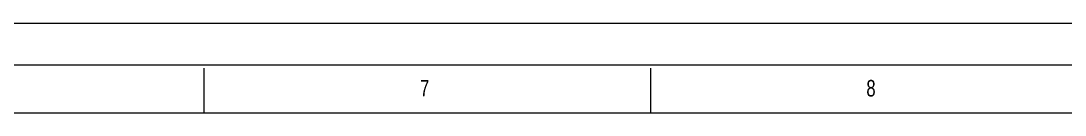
# Model space of a CAD drawing. Header units: millimetres. Extents: x 3220 to 226993, y 817 to 176024.
# Drawn here: x 173798 to 185298, y 175040 to 176024 of the extents above; entities that cross this region are included whole.
import ezdxf

# ---------------------------------------------------------------- set-up
doc = ezdxf.new("R2010")
doc.units = ezdxf.units.MM
doc.styles.add('SLDTEXTSTYLE0', font='TXT', dxfattribs={"width": 0.75})

# ---------------------------------------------------------------- blocks, each defined once
blk = doc.blocks.new('A1 E1-200')
at = {"color": 1, "linetype": 'Continuous', "lineweight": 18}
for p, q in [((-164800, 116400), (0, 116400)), ((-162844, 114440), (-1960, 114440))]:
    blk.add_line(p, q, dxfattribs=at)
at = {"linetype": 'Continuous', "lineweight": 18}
blk.add_line((-163879, 115487), (-937, 115487), dxfattribs=at)
at = {"color": 5, "linetype": 'Continuous', "lineweight": 15}
for p, q in [((-101999, 114439), (-101999, 115419)), ((-92200, 115419), (-92200, 114439))]:
    blk.add_line(p, q, dxfattribs=at)
at = {"color": 5, "linetype": 'Continuous', "lineweight": 15, "char_height": 363, "attachment_point": 1, "style": 'SLDTEXTSTYLE0'}
for s, insert in [('7', (-97263, 115158)), ('8', (-87465, 115158))]:
    blk.add_mtext(s, dxfattribs=dict(at, insert=insert))

msp = doc.modelspace()

# ---------------------------------------------------------------- block references
at = {"xscale": 0.5017310599597968, "yscale": 0.5017310599597968, "zscale": 0.5017310599597968}
msp.add_blockref('A1 E1-200', (226993.4, 117622.2), dxfattribs=at)

doc.saveas('drawing.dxf')
